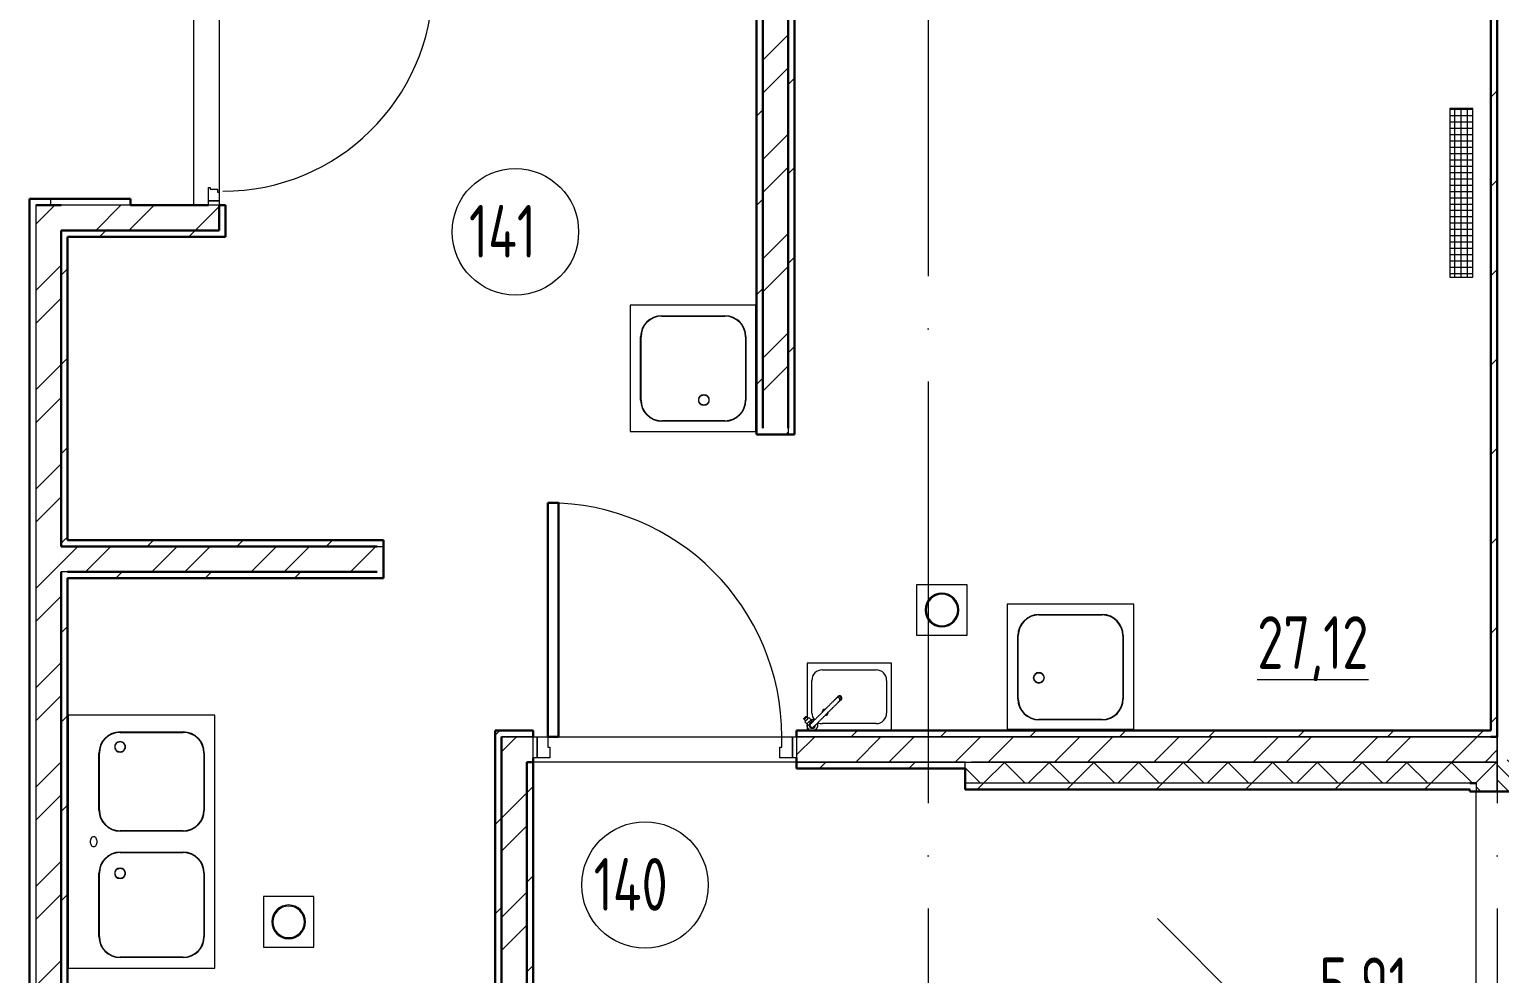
# Model space of a CAD drawing. Header units: millimetres. Extents: x -259809 to 472825, y -397243 to 31861.
# Drawn here: x -11821 to -4845, y -330791 to -326310 of the extents above; entities that cross this region are included whole.
import ezdxf

# ---------------------------------------------------------------- set-up
doc = ezdxf.new("R2010")
doc.units = ezdxf.units.MM
doc.linetypes.add('ADSK_Линия сетки', pattern=[25, 20, -2.5, 0, -2.5])
doc.linetypes.add('ADSK_Штриховая_ш2 п1_5', pattern=[4.5, 3, -1.5])
for name, color, linetype, lineweight in [('Двери', 252, 'Continuous', 9), ('Марки помещений', 252, 'Continuous', 20), ('Обобщенные модели', 252, 'Continuous', 18), ('Оборудование', 8, 'Continuous', 18), ('Оси', 252, 'Continuous', 9), ('Сантехника', 252, 'Continuous', 18), ('Стены внутренние', 252, 'Continuous', 18), ('Стены наружные', 252, 'Continuous', 18), ('Стены штриховка', 7, 'Continuous', 9)]:
    doc.layers.add(name, color=color, linetype=linetype, lineweight=lineweight)
doc.layers.add('Двери открывание', color=7, linetype='Continuous', lineweight=9, true_color=0xc0c0c0)
doc.styles.add('GOST Common_3', font='', dxfattribs={"height": 3.5})
doc.styles.get('GOST Common_3').set_extended_font_data('GOST 2.304 type A')

# ---------------------------------------------------------------- blocks, each defined once
blk = doc.blocks.new('1 этаж')
at = {"layer": 'Двери', "lineweight": 18, "true_color": 0x636466}
h = blk.add_hatch(dxfattribs=at)
h.set_pattern_fill('FP_2', color=251, angle=-90, style=0, pattern_type=2)
h.set_pattern_definition([(315, (-4580.8, 22274.687), (35.3553, 35.3553), [])])
h.paths.add_polyline_path([(-4855.8, 21389.7), (-4305.8, 21389.7), (-4305.8, 21539.7), (-4855.8, 21539.7)])
h.paths.add_polyline_path([(-4855.8, 22759.7), (-4305.8, 22759.7), (-4305.8, 22909.7), (-4855.8, 22909.7)])
at = {"layer": 'Оборудование', "lineweight": 9, "true_color": 0x636466}
h = blk.add_hatch(dxfattribs=at)
h.set_pattern_fill('FP_38', color=251, angle=90, style=0, pattern_type=2)
h.set_pattern_definition([(270, (-5026.697, 25601.016), (30, 3e-15), []), (2e-15, (-5026.697, 25601.016), (-8e-15, 30), [])])
h.paths.add_polyline_path([(-5058.1, 25201), (-4971.7, 25201), (-4971.7, 26001), (-5081.7, 26001), (-5081.7, 25201)])
at = {"layer": 'Двери', "color": 251, "true_color": 0x636466}
for p, q in [((-10970.8, 25626.7), (-10962.8, 25626.7)), ((-10970.8, 25562.7), (-10970.8, 25626.7)), ((-10962.8, 25626.7), (-10962.8, 25617.7)), ((-10962.8, 25617.7), (-10928.8, 25617.7)), ((-10928.8, 25617.7), (-10928.8, 25603.7)), ((-10928.8, 25603.7), (-10920.8, 25603.7)), ((-10920.8, 25603.7), (-10920.8, 25562.7)), ((-10970.8, 25562.7), (-10920.8, 25562.7)), ((-10970.8, 25542.7), (-10970.8, 25562.7)), ((-10920.8, 25562.7), (-10970.8, 25562.7)), ((-10920.8, 25542.7), (-10970.8, 25542.7)), ((-10920.8, 25562.7), (-10920.8, 25542.7)), ((-9430.8, 23019.7), (-9410.8, 23019.7)), ((-9430.8, 22919.7), (-9430.8, 23019.7)), ((-9410.8, 23019.7), (-9360.8, 23019.7)), ((-9410.8, 22919.7), (-9410.8, 23019.7)), ((-9410.8, 23019.7), (-9410.8, 22919.7)), ((-9360.8, 23019.7), (-9360.8, 22969.7)), ((-9360.8, 22969.7), (-9350.8, 22969.7)), ((-9350.8, 22969.7), (-9350.8, 22919.7)), ((-8260.8, 22969.7), (-8250.8, 22969.7)), ((-8260.8, 22919.7), (-8260.8, 22969.7)), ((-8250.8, 23019.7), (-8200.8, 23019.7)), ((-8250.8, 22969.7), (-8250.8, 23019.7)), ((-8200.8, 23019.7), (-8200.8, 22919.7)), ((-8200.8, 23019.7), (-8180.8, 23019.7)), ((-8200.8, 22919.7), (-8200.8, 23019.7)), ((-8180.8, 23019.7), (-8180.8, 22919.7)), ((-9410.8, 22919.7), (-9430.8, 22919.7)), ((-9350.8, 22919.7), (-9410.8, 22919.7)), ((-8200.8, 22919.7), (-8260.8, 22919.7)), ((-8180.8, 22919.7), (-8200.8, 22919.7))]:
    blk.add_line(p, q, dxfattribs=at)
at = {"layer": 'Двери', "color": 251, "lineweight": 30, "true_color": 0x636466}
for p, q in [((-9360.8, 24129.7), (-9310.8, 24129.7)), ((-9360.8, 23019.7), (-9360.8, 24129.7)), ((-9310.8, 24129.7), (-9310.8, 23019.7)), ((-9310.8, 23019.7), (-9360.8, 23019.7))]:
    blk.add_line(p, q, dxfattribs=at)
at = {"layer": 'Двери', "color": 251, "linetype": 'ADSK_Штриховая_ш2 п1_5', "true_color": 0x636466}
for p, q in [((-4855.8, 22909.7), (-4855.8, 22759.7)), ((-4855.8, 22759.7), (-4305.8, 22759.7))]:
    blk.add_line(p, q, dxfattribs=at)
at = {"layer": 'Двери', "color": 251, "true_color": 0x636466}
blk.add_arc((-9360.8, 23019.7), 1110, 0, 90, dxfattribs=at)
at = {"layer": 'Двери открывание', "color": 251, "true_color": 0x636466}
blk.add_arc((-10902.8, 26606.7), 998, 270, 358.96655, dxfattribs=at)
at = {"layer": 'Марки помещений', "color": 251, "true_color": 0x636466}
for centre in [(-9514.7, 25415.7), (-8899.7, 22316.4)]:
    blk.add_circle(centre, 300, dxfattribs=at)
at = {"layer": 'Обобщенные модели', "color": 251, "lineweight": 9, "true_color": 0x636466}
for p, q in [((-8644.6, 24610.3), (-8644.6, 24625.1)), ((-8644.2, 24625.9), (-8635.9, 24637.3)), ((-8634.9, 24638.1), (-8620.8, 24642.7)), ((-8620.8, 24642.7), (-8606.7, 24638.1)), ((-8605.7, 24637.3), (-8597.4, 24625.9)), ((-8597, 24625.1), (-8597, 24610.3)), ((-8635.9, 24598.1), (-8644.2, 24609.5)), ((-8620.8, 24592.7), (-8634.9, 24597.3)), ((-8606.7, 24597.3), (-8620.8, 24592.7)), ((-8597.4, 24609.5), (-8605.7, 24598.1)), ((-7055.8, 23299.7), (-7051.2, 23313.8)), ((-7051.2, 23285.6), (-7055.8, 23299.7)), ((-7050.4, 23314.8), (-7039, 23323.1)), ((-7038.2, 23323.5), (-7023.4, 23323.5)), ((-7022.6, 23323.1), (-7011.2, 23314.8)), ((-7010.4, 23313.8), (-7005.8, 23299.7)), ((-7005.8, 23299.7), (-7010.4, 23285.6)), ((-7039, 23276.3), (-7050.4, 23284.6)), ((-7023.4, 23275.9), (-7038.2, 23275.9)), ((-7011.2, 23284.6), (-7022.6, 23276.3)), ((-11414.6, 22964.3), (-11414.6, 22979.1)), ((-11414.2, 22979.9), (-11405.9, 22991.3)), ((-11405.9, 22952), (-11414.2, 22963.5)), ((-11404.9, 22992.1), (-11390.8, 22996.7)), ((-11390.8, 22946.7), (-11404.9, 22951.3)), ((-11390.8, 22996.7), (-11376.7, 22992.1)), ((-11376.7, 22951.3), (-11390.8, 22946.7)), ((-11375.7, 22991.3), (-11367.4, 22979.9)), ((-11367.4, 22963.5), (-11375.7, 22952)), ((-11367, 22979.1), (-11367, 22964.3)), ((-11404.9, 22392.1), (-11390.8, 22396.7)), ((-11390.8, 22396.7), (-11376.7, 22392.1)), ((-11414.6, 22364.3), (-11414.6, 22379.1)), ((-11414.2, 22379.9), (-11405.9, 22391.3)), ((-11405.9, 22352), (-11414.2, 22363.5)), ((-11390.8, 22346.7), (-11404.9, 22351.3)), ((-11376.7, 22351.3), (-11390.8, 22346.7)), ((-11375.7, 22391.3), (-11367.4, 22379.9)), ((-11367.4, 22363.5), (-11375.7, 22352)), ((-11367, 22379.1), (-11367, 22364.3))]:
    blk.add_line(p, q, dxfattribs=at)
for start, end in [(75, 81.97453), (75, 81.97453), (75, 81.97453), (188.02547, 195), (188.02547, 195), (188.02547, 195), (221.18971, 228.81029), (221.18971, 228.81029), (221.18971, 228.81029), (255, 261.97453), (255, 261.97453), (255, 261.97453), (294.66479, 300), (294.66479, 300), (294.66479, 300), (330, 335.33521), (330, 335.33521), (330, 335.33521), (8.02547, 14.47293), (8.02547, 14.47293), (8.02547, 14.47293)]:
    blk.add_arc((-8105.8, 23074.7), 25, start, end, dxfattribs=at)
at = {"layer": 'Оборудование', "color": 251, "true_color": 0x636466}
for p, q in [((-5081.7, 26001), (-5081.7, 25201)), ((-4971.7, 26001), (-5081.7, 26001)), ((-4971.7, 25201), (-4971.7, 26001)), ((-5081.7, 25201), (-4971.7, 25201)), ((-5810.8, 21499.7), (-6468.4, 22157.3))]:
    blk.add_line(p, q, dxfattribs=at)
at = {"layer": 'Оси', "color": 251, "linetype": 'ADSK_Линия сетки', "ltscale": 100, "true_color": 0x636466}
for p, q in [((-7555.8, 32205.3), (-7555.8, 10954.7)), ((-4855.8, 32205.3), (-4855.8, 10954.7))]:
    blk.add_line(p, q, dxfattribs=at)
at = {"layer": 'Сантехника', "color": 251, "true_color": 0x636466}
for p, q in [((-8970.8, 25067.7), (-8970.8, 24467.7)), ((-8375.8, 25067.7), (-8970.8, 25067.7)), ((-8375.8, 25067.7), (-8375.8, 24467.7)), ((-8375.8, 25067.7), (-8370.8, 25067.7)), ((-8820.8, 25017.7), (-8520.8, 25017.7)), ((-8820.8, 25015.7), (-8520.8, 25015.7)), ((-8920.8, 24617.7), (-8920.8, 24917.7)), ((-8918.8, 24617.7), (-8918.8, 24917.7)), ((-8422.8, 24917.7), (-8422.8, 24617.7)), ((-8420.8, 24917.7), (-8420.8, 24617.7)), ((-8520.8, 24519.7), (-8820.8, 24519.7)), ((-8520.8, 24517.7), (-8820.8, 24517.7)), ((-8970.8, 24467.7), (-8375.8, 24467.7)), ((-8370.8, 24467.7), (-8375.8, 24467.7)), ((-7371.2, 23741.3), (-7611.2, 23741.3)), ((-7611.2, 23741.3), (-7611.2, 23501.3)), ((-7371.2, 23501.3), (-7371.2, 23741.3)), ((-6580.8, 23649.7), (-7180.8, 23649.7)), ((-7180.8, 23649.7), (-7180.8, 23054.7)), ((-6580.8, 23054.7), (-6580.8, 23649.7)), ((-7030.8, 23599.7), (-6730.8, 23599.7)), ((-7030.8, 23597.7), (-6730.8, 23597.7)), ((-7611.2, 23501.3), (-7371.2, 23501.3)), ((-7130.8, 23199.7), (-7130.8, 23499.7)), ((-7128.8, 23199.7), (-7128.8, 23499.7)), ((-6632.8, 23499.7), (-6632.8, 23199.7)), ((-6630.8, 23499.7), (-6630.8, 23199.7)), ((-7730.8, 23369.7), (-8130.8, 23369.7)), ((-8130.8, 23369.7), (-8130.8, 23110.7)), ((-7730.8, 23049.7), (-7730.8, 23369.7)), ((-8058.3, 23337.2), (-7803.3, 23337.2)), ((-8108.3, 23132.2), (-8108.3, 23287.2)), ((-7753.3, 23287.2), (-7753.3, 23132.2)), ((-7985.7, 23208.9), (-7991.8, 23202.8)), ((-7984.4, 23211.5), (-7986.2, 23209.7)), ((-7977.7, 23188.7), (-7971.6, 23194.8)), ((-7970.8, 23194.3), (-7969, 23196.1)), ((-11640.8, 23121.7), (-11635.8, 23121.7)), ((-10940.8, 23121.7), (-11635.8, 23121.7)), ((-11635.8, 21921.7), (-11635.8, 23121.7)), ((-10940.8, 21921.7), (-10940.8, 23121.7)), ((-8147.7, 23105.3), (-8136.4, 23116.6)), ((-8146.8, 23104.4), (-8147.7, 23105.3)), ((-8135.7, 23115.9), (-8147, 23104.6)), ((-8144.7, 23102.3), (-8147, 23104.6)), ((-8145.4, 23101.6), (-8144.6, 23102.5)), ((-8145.4, 23101.6), (-8138.3, 23094.5)), ((-8133.4, 23113.6), (-8144.7, 23102.3)), ((-8141.8, 23090.9), (-8131.9, 23100.8)), ((-8141.8, 23090.9), (-8131.9, 23081)), ((-8136.4, 23116.6), (-8135.5, 23115.7)), ((-8135.7, 23115.9), (-8133.4, 23113.6)), ((-8133.6, 23113.4), (-8132.7, 23114.3)), ((-8125.6, 23107.2), (-8132.7, 23114.3)), ((-8131.9, 23100.8), (-8122, 23110.7)), ((-8131.9, 23081), (-8122, 23090.9)), ((-8112.1, 23100.8), (-8122, 23110.7)), ((-8122, 23090.9), (-8112.1, 23100.8)), ((-8103.6, 23090.9), (-8112.8, 23100.1)), ((-6730.8, 23101.7), (-7030.8, 23101.7)), ((-6730.8, 23099.7), (-7030.8, 23099.7)), ((-11390.8, 23042.4), (-11090.8, 23042.4)), ((-11390.8, 23040.4), (-11090.8, 23040.4)), ((-8131.2, 23081.7), (-8118.4, 23068.8)), ((-8130.8, 23074.2), (-8130.8, 23049.7)), ((-7803.3, 23082.2), (-8058.3, 23082.2)), ((-6580.8, 23054.7), (-7180.8, 23054.7)), ((-7180.8, 23049.7), (-7180.8, 23054.7)), ((-6580.8, 23054.7), (-6580.8, 23049.7)), ((-11490.8, 22671.7), (-11490.8, 22942.4)), ((-11488.8, 22671.7), (-11488.8, 22942.4)), ((-10992.8, 22942.4), (-10992.8, 22671.7)), ((-10990.8, 22942.4), (-10990.8, 22671.7)), ((-11090.8, 22573.7), (-11390.8, 22573.7)), ((-11090.8, 22571.7), (-11390.8, 22571.7)), ((-11390.8, 22471.7), (-11090.8, 22471.7)), ((-11390.8, 22469.7), (-11090.8, 22469.7)), ((-11490.8, 22071.7), (-11490.8, 22371.7)), ((-11488.8, 22071.7), (-11488.8, 22371.7)), ((-10992.8, 22371.7), (-10992.8, 22071.7)), ((-10990.8, 22371.7), (-10990.8, 22071.7)), ((-10470.8, 22261.3), (-10710.8, 22261.3)), ((-10710.8, 22261.3), (-10710.8, 22021.3)), ((-10470.8, 22021.3), (-10470.8, 22261.3)), ((-10710.8, 22021.3), (-10470.8, 22021.3)), ((-11635.8, 21921.7), (-11640.8, 21921.7)), ((-11635.8, 21921.7), (-10940.8, 21921.7)), ((-11090.8, 21973.7), (-11390.8, 21973.7)), ((-11090.8, 21971.7), (-11390.8, 21971.7))]:
    blk.add_line(p, q, dxfattribs=at)
at = {"layer": 'Сантехника', "color": 251, "true_color": 0x636466, "flags": 128}
for points in [[(-7991.8, 23202.8), (-7992.3, 23202.4), (-7992.8, 23201.9), (-7993.4, 23201.2), (-7994.1, 23200.5), (-7994.9, 23199.7), (-7995.8, 23198.8), (-7996.8, 23197.9), (-7997.8, 23196.8), (-7999, 23195.6), (-8000.2, 23194.4), (-8001.6, 23193.1), (-8003, 23191.7), (-8004.5, 23190.2), (-8006, 23188.6), (-8007.6, 23187), (-8009.3, 23185.3), (-8011.1, 23183.5), (-8013, 23181.7), (-8014.9, 23179.8), (-8016.8, 23177.8), (-8018.8, 23175.8), (-8020.9, 23173.7), (-8023, 23171.6), (-8025.2, 23169.4), (-8027.4, 23167.2), (-8029.6, 23165), (-8031.9, 23162.7), (-8034.2, 23160.4), (-8036.6, 23158.1), (-8038.9, 23155.7), (-8041.3, 23153.3), (-8043.7, 23150.9), (-8046.2, 23148.5), (-8048.6, 23146), (-8051, 23143.6), (-8053.5, 23141.2), (-8055.9, 23138.7), (-8058.3, 23136.3), (-8060.7, 23133.9), (-8063.1, 23131.5), (-8065.5, 23129.1), (-8067.9, 23126.7), (-8070.2, 23124.4), (-8072.5, 23122.1), (-8074.8, 23119.8), (-8077, 23117.6), (-8079.2, 23115.4), (-8081.4, 23113.2), (-8083.5, 23111.1), (-8085.6, 23109.1), (-8087.6, 23107.1), (-8089.5, 23105.1), (-8091.4, 23103.2), (-8093.2, 23101.4), (-8095, 23099.6), (-8096.7, 23098), (-8098.3, 23096.3), (-8099.8, 23094.8), (-8101.3, 23093.3), (-8102.7, 23091.9), (-8104, 23090.6), (-8105.2, 23089.4), (-8106.4, 23088.3), (-8107.4, 23087.2), (-8108.4, 23086.3), (-8109.2, 23085.4), (-8110, 23084.6), (-8110.7, 23083.9), (-8111.3, 23083.3), (-8111.8, 23082.8), (-8112.2, 23082.4), (-8112.5, 23082.1), (-8112.7, 23081.9), (-8112.9, 23081.8), (-8112.9, 23081.8)], [(-8098.7, 23067.6), (-8098.7, 23067.7), (-8098.5, 23067.8), (-8098.3, 23068.1), (-8098, 23068.4), (-8097.5, 23068.8), (-8097, 23069.4), (-8096.4, 23070), (-8095.6, 23070.7), (-8094.8, 23071.5), (-8093.9, 23072.4), (-8092.9, 23073.4), (-8091.9, 23074.5), (-8090.7, 23075.7), (-8089.4, 23076.9), (-8088.1, 23078.2), (-8086.7, 23079.7), (-8085.2, 23081.2), (-8083.6, 23082.7), (-8082, 23084.4), (-8080.3, 23086.1), (-8078.5, 23087.9), (-8076.6, 23089.7), (-8074.7, 23091.6), (-8072.8, 23093.6), (-8070.7, 23095.6), (-8068.7, 23097.7), (-8066.5, 23099.8), (-8064.4, 23102), (-8062.2, 23104.2), (-8059.9, 23106.4), (-8057.6, 23108.7), (-8055.3, 23111), (-8053, 23113.4), (-8050.6, 23115.8), (-8048.2, 23118.1), (-8045.8, 23120.6), (-8043.4, 23123), (-8040.9, 23125.4), (-8038.5, 23127.8), (-8036.1, 23130.3), (-8033.6, 23132.7), (-8031.2, 23135.1), (-8028.8, 23137.5), (-8026.4, 23139.9), (-8024, 23142.3), (-8021.7, 23144.7), (-8019.3, 23147), (-8017, 23149.3), (-8014.7, 23151.6), (-8012.5, 23153.8), (-8010.3, 23156), (-8008.2, 23158.2), (-8006.1, 23160.3), (-8004, 23162.3), (-8002, 23164.3), (-8000.1, 23166.3), (-7998.2, 23168.1), (-7996.4, 23170), (-7994.6, 23171.7), (-7993, 23173.4), (-7991.3, 23175), (-7989.8, 23176.5), (-7988.4, 23178), (-7987, 23179.4), (-7985.7, 23180.7), (-7984.5, 23181.9), (-7983.3, 23183), (-7982.3, 23184), (-7981.3, 23185), (-7980.5, 23185.9), (-7979.7, 23186.6), (-7979, 23187.3), (-7978.5, 23187.9), (-7978, 23188.4), (-7977.7, 23188.7)], [(-11515.8, 22496.7), (-11518.7, 22497.2), (-11521.5, 22498.6), (-11524.1, 22500.9), (-11526.4, 22504), (-11528.3, 22507.8), (-11529.7, 22512.1), (-11530.5, 22516.8), (-11530.8, 22521.7), (-11530.5, 22526.6), (-11529.7, 22531.3), (-11528.3, 22535.6), (-11526.4, 22539.4), (-11524.1, 22542.5), (-11521.5, 22544.8), (-11518.7, 22546.2), (-11515.8, 22546.7)], [(-11515.8, 22546.7), (-11512.9, 22546.2), (-11510.1, 22544.8), (-11507.5, 22542.5), (-11505.2, 22539.4), (-11503.3, 22535.6), (-11501.9, 22531.3), (-11501.1, 22526.6), (-11500.8, 22521.7), (-11501.1, 22516.8), (-11501.9, 22512.1), (-11503.3, 22507.8), (-11505.2, 22504), (-11507.5, 22500.9), (-11510.1, 22498.6), (-11512.9, 22497.2), (-11515.8, 22496.7)]]:
    blk.add_lwpolyline(points, dxfattribs=at)
at = {"layer": 'Сантехника', "color": 251, "true_color": 0x636466}
for centre, radius, start, end in [((-8820.8, 24917.7), 100, 90, 180), ((-8820.8, 24917.7), 98, 90, 180), ((-8520.8, 24917.7), 100, 0, 90), ((-8520.8, 24917.7), 98, 0, 90), ((-8620.8, 24617.7), 25, 90, 270), ((-8620.8, 24617.7), 25, 270, 90), ((-8820.8, 24617.7), 100, 180, 270), ((-8820.8, 24617.7), 98, 180, 270), ((-8520.8, 24617.7), 100, 270, 0), ((-8520.8, 24617.7), 98, 270, 0), ((-7491.2, 23621.3), 80, 0, 180), ((-7491.2, 23621.3), 75, 0, 180), ((-7491.2, 23621.3), 75, 154.97124, 160.02876), ((-7491.2, 23621.3), 75, 109.97124, 115.02876), ((-7491.2, 23621.3), 75, 64.97124, 70.02876), ((-7491.2, 23621.3), 75, 19.97124, 25.02876), ((-7491.2, 23621.3), 80, 180, 0), ((-7491.2, 23621.3), 75, 180, 0), ((-7491.2, 23621.3), 75, 199.97124, 205.02876), ((-7491.2, 23621.3), 75, 334.97124, 340.02876), ((-7030.8, 23499.7), 100, 90, 180), ((-7030.8, 23499.7), 98, 90, 180), ((-6730.8, 23499.7), 100, 0, 90), ((-6730.8, 23499.7), 98, 0, 90), ((-7491.2, 23621.3), 75, 244.97124, 250.02876), ((-7491.2, 23621.3), 75, 289.97124, 295.02876), ((-8058.3, 23287.2), 50, 90, 180), ((-7803.3, 23287.2), 50, 0, 90), ((-7030.8, 23299.7), 25, 0, 180), ((-7030.8, 23299.7), 25, 180, 0), ((-7030.8, 23199.7), 100, 180, 270), ((-7030.8, 23199.7), 98, 180, 270), ((-6730.8, 23199.7), 100, 270, 0), ((-6730.8, 23199.7), 98, 270, 0), ((-8105.8, 23074.7), 26, 68.08273, 104.37657), ((-8058.3, 23132.2), 50, 180, 221.80584), ((-8044.9, 23135.6), 15, 90, 187.38594), ((-8044.9, 23135.6), 15, 262.61483, 270), ((-8044.9, 23135.6), 15, 82.28038, 90), ((-8044.9, 23135.6), 15, 270, 7.71773), ((-7803.3, 23132.2), 50, 270, 0), ((-11390.8, 22942.4), 100, 90, 180), ((-11390.8, 22942.4), 98, 90, 180), ((-11090.8, 22942.4), 100, 0, 90), ((-11090.8, 22942.4), 98, 0, 90), ((-8105.8, 23074.7), 26, 165.62343, 268.71297), ((-8105.8, 23074.7), 15, 135, 315), ((-8105.8, 23074.7), 12.5, 135, 315), ((-8105.8, 23074.7), 15, 90, 135), ((-8105.8, 23074.7), 10, 123.51956, 165), ((-8105.8, 23074.7), 12.5, 102.92827, 135), ((-8105.8, 23074.7), 10, 210, 225), ((-8105.8, 23074.7), 10, 225, 240), ((-8105.8, 23074.7), 10, 285, 326.48044), ((-8105.8, 23074.7), 26, 282.54467, 315), ((-8105.8, 23074.7), 12.5, 315, 347.07173), ((-8105.8, 23074.7), 15, 315, 0), ((-8105.8, 23074.7), 26, 315, 21.91727), ((-8058.3, 23132.2), 50, 244.8556, 270), ((-11390.8, 22971.7), 25, 90, 270), ((-11390.8, 22971.7), 25, 270, 90), ((-11390.8, 22671.7), 100, 180, 270), ((-11390.8, 22671.7), 98, 180, 270), ((-11090.8, 22671.7), 100, 270, 0), ((-11090.8, 22671.7), 98, 270, 0), ((-11390.8, 22371.7), 100, 90, 180), ((-11390.8, 22371.7), 98, 90, 180), ((-11090.8, 22371.7), 100, 0, 90), ((-11090.8, 22371.7), 98, 0, 90), ((-11390.8, 22371.7), 25, 90, 270), ((-11390.8, 22371.7), 25, 270, 90), ((-10590.8, 22141.3), 80, 0, 180), ((-10590.8, 22141.3), 75, 0, 180), ((-10590.8, 22141.3), 75, 109.97124, 115.02876), ((-10590.8, 22141.3), 75, 64.97124, 70.02876), ((-10590.8, 22141.3), 80, 180, 0), ((-10590.8, 22141.3), 75, 180, 0), ((-10590.8, 22141.3), 75, 154.97124, 160.02876), ((-10590.8, 22141.3), 75, 199.97124, 205.02876), ((-10590.8, 22141.3), 75, 19.97124, 25.02876), ((-10590.8, 22141.3), 75, 334.97124, 340.02876), ((-11390.8, 22071.7), 100, 180, 270), ((-11390.8, 22071.7), 98, 180, 270), ((-11090.8, 22071.7), 100, 270, 0), ((-11090.8, 22071.7), 98, 270, 0), ((-10590.8, 22141.3), 75, 244.97124, 250.02876), ((-10590.8, 22141.3), 75, 289.97124, 295.02876)]:
    blk.add_arc(centre, radius, start, end, dxfattribs=at)
for centre, major_axis, start_param, end_param in [((-7978.5, 23202), (-7.7, 7.7), 5.513272, 6.680258), ((-7978.6, 23201.8), (-7.07, 7.07), 5.517864, 6.477608), ((-7976.7, 23203.8), (-7.7, 7.7), 4.712389, 6.673869), ((-7978.6, 23201.8), (-7.07, 7.07), 4.974188, 5.497787), ((-7978.5, 23202), (-7.7, 7.7), 2.744374, 3.91149), ((-7978.6, 23201.8), (-7.07, 7.07), 4.712389, 4.954111), ((-7978.5, 23202), (-7.7, 7.7), 4.712389, 4.975198), ((-7978.6, 23201.8), (-7.07, 7.07), 2.94697, 3.906913), ((-7976.7, 23203.8), (-7.7, 7.7), 2.750806, 4.712389), ((-7978.6, 23201.8), (-7.07, 7.07), 4.470667, 4.712389), ((-7978.5, 23202), (-7.7, 7.7), 4.449578, 4.712389), ((-7978.6, 23201.8), (-7.07, 7.07), 3.926991, 4.45059)]:
    blk.add_ellipse(centre, major_axis=major_axis, ratio=0.971547, start_param=start_param, end_param=end_param, dxfattribs=at)
for points, knots in [([(-7977.8, 23202.7), (-7978.7, 23203.5), (-7980.6, 23204.8), (-7984, 23205.8), (-7987.5, 23205.5), (-7990.6, 23204.1), (-7992.7, 23202), (-7993.5, 23200.5), (-7993.8, 23200)], [-1, -1, -1, -1, -0.8888889, -0.7777778, -0.6666667, -0.5555556, -0.4444444, -0.3898544, -0.3898544, -0.3898544, -0.3898544]), ([(-7980.5, 23186.7), (-7980, 23187), (-7978.5, 23187.8), (-7976.4, 23189.8), (-7975, 23193), (-7974.7, 23196.5), (-7975.6, 23199.9), (-7977, 23201.8), (-7977.8, 23202.7)], [-0.6102501, -0.6102501, -0.6102501, -0.6102501, -0.5555556, -0.4444444, -0.3333333, -0.2222222, -0.1111111, 0, 0, 0, 0])]:
    blk.add_open_spline(points, degree=3, knots=knots, dxfattribs=at)
at = {"layer": 'Стены внутренние', "color": 251, "lineweight": 30, "true_color": 0x636466}
for p, q in [((-4855.8, 26854.7), (-4855.8, 23019.7)), ((-4985.8, 22799.7), (-4955.8, 22799.7)), ((-4955.8, 22759.7), (-4305.8, 22759.7))]:
    blk.add_line(p, q, dxfattribs=at)
at = {"layer": 'Стены внутренние', "color": 251, "linetype": 'Continuous', "lineweight": 9, "true_color": 0x636466}
for p, q in [((-7293.2, 22799.7), (-7193.2, 22899.7)), ((-7095.4, 22799.7), (-7195.4, 22899.7)), ((-7081.1, 22799.7), (-6981.1, 22899.7)), ((-6883.3, 22799.7), (-6983.3, 22899.7)), ((-6869, 22799.7), (-6769, 22899.7)), ((-6671.1, 22799.7), (-6771.1, 22899.7)), ((-6656.8, 22799.7), (-6556.8, 22899.7)), ((-6459, 22799.7), (-6559, 22899.7)), ((-6444.7, 22799.7), (-6344.7, 22899.7)), ((-6246.9, 22799.7), (-6346.9, 22899.7)), ((-6232.6, 22799.7), (-6132.6, 22899.7)), ((-6034.7, 22799.7), (-6134.7, 22899.7)), ((-6020.4, 22799.7), (-5920.4, 22899.7)), ((-5822.6, 22799.7), (-5922.6, 22899.7)), ((-5808.3, 22799.7), (-5708.3, 22899.7)), ((-5610.5, 22799.7), (-5710.5, 22899.7)), ((-5596.2, 22799.7), (-5496.2, 22899.7)), ((-5398.3, 22799.7), (-5498.3, 22899.7)), ((-5384, 22799.7), (-5284, 22899.7)), ((-5186.2, 22799.7), (-5286.2, 22899.7)), ((-5171.9, 22799.7), (-5071.9, 22899.7)), ((-4974.1, 22799.7), (-5074.1, 22899.7)), ((-4959.8, 22799.7), (-4859.8, 22899.7)), ((-4855.8, 22893.6), (-4861.9, 22899.7)), ((-7307.5, 22799.7), (-7380.8, 22873)), ((-4934.1, 22759.7), (-4955.8, 22781.4))]:
    blk.add_line(p, q, dxfattribs=at)
at = {"layer": 'Стены внутренние', "color": 251, "true_color": 0x636466}
for p, q in [((-4855.8, 22759.7), (-4855.8, 22899.7)), ((-4955.8, 21539.7), (-4955.8, 22759.7))]:
    blk.add_line(p, q, dxfattribs=at)
at = {"layer": 'Стены наружные', "color": 251, "lineweight": 30, "true_color": 0x636466}
for p, q in [((-8370.8, 26824.7), (-8370.8, 24454.7)), ((-8340.8, 26854.7), (-8340.8, 24484.7)), ((-8220.8, 24484.7), (-8220.8, 26854.7)), ((-8190.8, 24454.7), (-8190.8, 26824.7)), ((-4885.8, 26824.7), (-4885.8, 23049.7)), ((-11820.8, 25572.7), (-11820.8, 21199.7)), ((-11340.8, 25572.7), (-11820.8, 25572.7)), ((-11670.8, 25542.7), (-11790.8, 25542.7)), ((-11340.8, 25542.7), (-11340.8, 25572.7)), ((-10970.8, 25542.7), (-11340.8, 25542.7)), ((-10920.8, 25422.7), (-10920.8, 25542.7)), ((-10890.8, 25542.7), (-10920.8, 25542.7)), ((-10890.8, 25392.7), (-10890.8, 25542.7)), ((-11670.8, 23922.7), (-11670.8, 25422.7)), ((-11670.8, 25422.7), (-10920.8, 25422.7)), ((-11640.8, 23952.7), (-11640.8, 25392.7)), ((-11640.8, 25392.7), (-10890.8, 25392.7)), ((-8370.8, 24454.7), (-8190.8, 24454.7)), ((-10140.8, 23952.7), (-11640.8, 23952.7)), ((-10140.8, 23772.7), (-10140.8, 23952.7)), ((-10170.8, 23922.7), (-11670.8, 23922.7)), ((-11670.8, 21349.7), (-11670.8, 23802.7)), ((-11640.8, 23802.7), (-10170.8, 23802.7)), ((-11640.8, 21379.7), (-11640.8, 23772.7)), ((-11640.8, 23772.7), (-10140.8, 23772.7)), ((-9430.8, 23049.7), (-9610.8, 23049.7)), ((-9610.8, 23049.7), (-9610.8, 21379.7)), ((-9430.8, 23019.7), (-9430.8, 23049.7)), ((-4885.8, 23049.7), (-8180.8, 23049.7)), ((-8180.8, 23049.7), (-8180.8, 23019.7)), ((-9580.8, 21349.7), (-9580.8, 23019.7)), ((-4885.8, 23019.7), (-4855.8, 23019.7)), ((-9460.8, 22899.7), (-9430.8, 22899.7)), ((-9460.8, 22899.7), (-9460.8, 21349.7)), ((-9430.8, 22899.7), (-9460.8, 22899.7)), ((-9430.8, 22899.7), (-9430.8, 22919.7)), ((-9430.8, 21329.7), (-9430.8, 22899.7)), ((-8180.8, 22919.7), (-8180.8, 22899.7)), ((-8180.8, 22899.7), (-8180.8, 22869.7)), ((-8180.8, 22869.7), (-7380.8, 22869.7)), ((-7380.8, 22869.7), (-7380.8, 22769.7)), ((-7380.8, 22769.7), (-4985.8, 22769.7)), ((-4985.8, 22769.7), (-4985.8, 22759.7)), ((-4985.8, 22759.7), (-4955.8, 22759.7))]:
    blk.add_line(p, q, dxfattribs=at)
at = {"layer": 'Стены наружные', "color": 251, "true_color": 0x636466}
for p, q in [((-11040.8, 25542.7), (-11040.8, 26672.7)), ((-10920.8, 26611.7), (-10920.8, 25603.7)), ((-9310.8, 23019.7), (-8250.8, 23019.7)), ((-4855.8, 22899.7), (-4855.8, 23019.7)), ((-8180.8, 22899.7), (-9430.8, 22899.7))]:
    blk.add_line(p, q, dxfattribs=at)
at = {"layer": 'Стены наружные', "color": 251, "linetype": 'Continuous', "lineweight": 9, "true_color": 0x636466}
for p, q in [((-8340.8, 26230.8), (-8220.8, 26350.8)), ((-8340.8, 26073.6), (-8220.8, 26193.6)), ((-8220.8, 26114.8), (-8190.8, 26144.8)), ((-4885.8, 26055.6), (-4855.8, 26085.6)), ((-8370.8, 25964.8), (-8340.8, 25994.8)), ((-8340.8, 25759.3), (-8220.8, 25879.3)), ((-8340.8, 25602.1), (-8220.8, 25722.1)), ((-8220.8, 25690.5), (-8190.8, 25720.5)), ((-4885.8, 25631.4), (-4855.8, 25661.4)), ((-11790.8, 25452.4), (-11700.5, 25542.7)), ((-11719.8, 25542.7), (-11719.8, 25572.7)), ((-11506.2, 25422.7), (-11386.2, 25542.7)), ((-11349, 25422.7), (-11229, 25542.7)), ((-11034.7, 25422.7), (-10920.8, 25536.6)), ((-10920.8, 25536.1), (-10914.2, 25542.7)), ((-8370.8, 25540.5), (-8340.8, 25570.5)), ((-11488.5, 25392.7), (-11458.5, 25422.7)), ((-11064.2, 25392.7), (-11034.2, 25422.7)), ((-8340.8, 25287.8), (-8220.8, 25407.8)), ((-11790.8, 25138.1), (-11670.8, 25258.1)), ((-8220.8, 25266.2), (-8190.8, 25296.2)), ((-11670.8, 25210.3), (-11640.8, 25240.3)), ((-8340.8, 25130.7), (-8220.8, 25250.7)), ((-4885.8, 25207.1), (-4855.8, 25237.1)), ((-8370.8, 25116.2), (-8340.8, 25146.2)), ((-11790.8, 24980.9), (-11670.8, 25100.9)), ((-8340.8, 24816.4), (-8220.8, 24936.4)), ((-8220.8, 24842), (-8190.8, 24872)), ((-11790.8, 24666.6), (-11670.8, 24786.6)), ((-11670.8, 24786.1), (-11640.8, 24816.1)), ((-8340.8, 24659.2), (-8220.8, 24779.2)), ((-4885.8, 24782.9), (-4855.8, 24812.9)), ((-8370.8, 24692), (-8340.8, 24722)), ((-11790.8, 24509.5), (-11670.8, 24629.5)), ((-8231, 24454.7), (-8220.8, 24464.9)), ((-11670.8, 24361.8), (-11640.8, 24391.8)), ((-4885.8, 24358.6), (-4855.8, 24388.6)), ((-11790.8, 24195.1), (-11670.8, 24315.1)), ((-11790.8, 24038), (-11670.8, 24158)), ((-11670.8, 23937.6), (-11655.7, 23952.7)), ((-11655.7, 23952.7), (-11640.8, 23967.6)), ((-11261.4, 23922.7), (-11231.4, 23952.7)), ((-10837.1, 23922.7), (-10807.1, 23952.7)), ((-10412.9, 23922.7), (-10382.9, 23952.7)), ((-4885.8, 23934.3), (-4855.8, 23964.3)), ((-11670.8, 23843.7), (-11591.8, 23922.7)), ((-11554.6, 23802.7), (-11434.6, 23922.7)), ((-11240.3, 23802.7), (-11120.3, 23922.7)), ((-11083.2, 23802.7), (-10963.2, 23922.7)), ((-10768.9, 23802.7), (-10648.9, 23922.7)), ((-10611.7, 23802.7), (-10491.7, 23922.7)), ((-10297.4, 23802.7), (-10177.4, 23922.7)), ((-11790.8, 23723.7), (-11670.8, 23843.7)), ((-11411.4, 23772.7), (-11381.4, 23802.7)), ((-10987.1, 23772.7), (-10957.1, 23802.7)), ((-10562.9, 23772.7), (-10532.9, 23802.7)), ((-11790.8, 23566.5), (-11670.8, 23686.5)), ((-11670.8, 23513.3), (-11640.8, 23543.3)), ((-4885.8, 23510.1), (-4855.8, 23540.1)), ((-11790.8, 23252.2), (-11670.8, 23372.2)), ((-11790.8, 23095.1), (-11670.8, 23215.1)), ((-11670.8, 23089), (-11640.8, 23119)), ((-4885.8, 23085.8), (-4855.8, 23115.8)), ((-9610.8, 23027.7), (-9588.8, 23049.7)), ((-7921.8, 23019.7), (-7891.8, 23049.7)), ((-7497.5, 23019.7), (-7467.5, 23049.7)), ((-7073.2, 23019.7), (-7043.2, 23049.7)), ((-6649, 23019.7), (-6619, 23049.7)), ((-6224.7, 23019.7), (-6194.7, 23049.7)), ((-5800.4, 23019.7), (-5770.4, 23049.7)), ((-5376.2, 23019.7), (-5346.2, 23049.7)), ((-4951.9, 23019.7), (-4921.9, 23049.7)), ((-9580.8, 22947.8), (-9508.9, 23019.7)), ((-8180.8, 22933.4), (-8094.5, 23019.7)), ((-7900.2, 22899.7), (-7780.2, 23019.7)), ((-7743, 22899.7), (-7623, 23019.7)), ((-7428.7, 22899.7), (-7308.7, 23019.7)), ((-7271.5, 22899.7), (-7151.5, 23019.7)), ((-6957.2, 22899.7), (-6837.2, 23019.7)), ((-6800.1, 22899.7), (-6680.1, 23019.7)), ((-6485.8, 22899.7), (-6365.8, 23019.7)), ((-6328.6, 22899.7), (-6208.6, 23019.7)), ((-6014.3, 22899.7), (-5894.3, 23019.7)), ((-5857.2, 22899.7), (-5737.2, 23019.7)), ((-5542.8, 22899.7), (-5422.8, 23019.7)), ((-5385.7, 22899.7), (-5265.7, 23019.7)), ((-5071.4, 22899.7), (-4951.4, 23019.7)), ((-4914.2, 22899.7), (-4855.8, 22958.1)), ((-11790.8, 22780.8), (-11670.8, 22900.8)), ((-8071.8, 22869.7), (-8041.8, 22899.7)), ((-7647.5, 22869.7), (-7617.5, 22899.7)), ((-11790.8, 22623.6), (-11670.8, 22743.6)), ((-9580.8, 22633.4), (-9460.8, 22753.4)), ((-9460.8, 22753.4), (-9430.8, 22783.4)), ((-7323.2, 22769.7), (-7293.2, 22799.7)), ((-6899, 22769.7), (-6869, 22799.7)), ((-6474.7, 22769.7), (-6444.7, 22799.7)), ((-6050.4, 22769.7), (-6020.4, 22799.7)), ((-5626.2, 22769.7), (-5596.2, 22799.7)), ((-5201.9, 22769.7), (-5171.9, 22799.7)), ((-11670.8, 22664.8), (-11640.8, 22694.8)), ((-9610.8, 22603.4), (-9580.8, 22633.4)), ((-9580.8, 22476.3), (-9460.8, 22596.3)), ((-11790.8, 22309.3), (-11670.8, 22429.3)), ((-9460.8, 22329.2), (-9430.8, 22359.2)), ((-11790.8, 22152.1), (-11670.8, 22272.1)), ((-11670.8, 22240.5), (-11640.8, 22270.5)), ((-9580.8, 22162), (-9460.8, 22282)), ((-9610.8, 22179.2), (-9580.8, 22209.2)), ((-9580.8, 22004.8), (-9460.8, 22124.8)), ((-11790.8, 21837.8), (-11670.8, 21957.8)), ((-9460.8, 21904.9), (-9430.8, 21934.9))]:
    blk.add_line(p, q, dxfattribs=at)
at = {"layer": 'Стены штриховка', "color": 251, "true_color": 0x636466}
for p, q in [((-11790.8, 25542.7), (-11790.8, 21349.7)), ((-11340.8, 25542.7), (-11670.8, 25542.7)), ((-8220.8, 24484.7), (-8220.8, 24454.7)), ((-10170.8, 23922.7), (-10140.8, 23922.7)), ((-11640.8, 23802.7), (-11670.8, 23802.7)), ((-9430.8, 23019.7), (-9580.8, 23019.7)), ((-9580.8, 23019.7), (-9430.8, 23019.7)), ((-4885.8, 23019.7), (-8180.8, 23019.7)), ((-8180.8, 23019.7), (-4885.8, 23019.7)), ((-8180.8, 22899.7), (-4855.8, 22899.7)), ((-7380.8, 22899.7), (-8180.8, 22899.7)), ((-7380.8, 22869.7), (-7380.8, 22899.7)), ((-4855.8, 22899.7), (-7350.8, 22899.7)), ((-4985.8, 22799.7), (-7380.8, 22799.7)), ((-4955.8, 22799.7), (-4955.8, 22759.7))]:
    blk.add_line(p, q, dxfattribs=at)
at = {"layer": 'Марки помещений', "color": 251, "true_color": 0x636466, "style": 'GOST Common_3', "width": 0.9}
for s, p in [('141', (-9734.8, 25293.4)), ('%%U27,12', (-5994.6, 23341.8)), ('140', (-9143.2, 22194.1)), ('%%U5,91', (-5699.4, 21722.3))]:
    blk.add_text(s, height=250, dxfattribs=at).set_placement(p)

msp = doc.modelspace()

# ---------------------------------------------------------------- block references
msp.add_blockref('1 этаж', (0, -352686.9))

doc.saveas('drawing.dxf')
